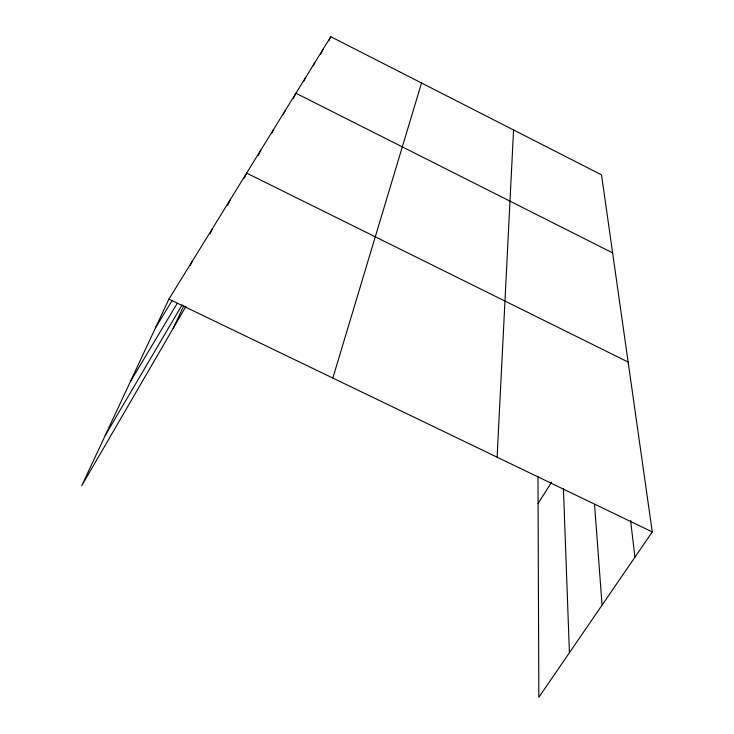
<?xml version="1.0" encoding="UTF-8"?>
<svg xmlns="http://www.w3.org/2000/svg" width="734" height="734" viewBox="0 0 734 734"><rect width="100%" height="100%" fill="white"/><g stroke="black" fill="none" stroke-linecap="round" stroke-linejoin="round"><path stroke-width="1.1" d="M497.111 457.19L513.561 129.964M332.823 378.056L421.518 82.997M537.967 476.357L538.848 697.3L652.269 531.93L601.531 174.857L330.795 36.7L168.921 299.105L81.731 485.715L186.032 306.206M190.143 265.662L192.033 261.634M209.97 233.788L212.401 228.623M227.577 205.465L230.485 199.309M173.096 328.474L183.821 305.821M244.22 178.224L246.642 173.105L628.139 362.064M258.34 155.333L260.772 150.204M271.617 133.57L273.58 129.441M283.352 114.504L285.242 110.54M293.517 98.264L295.912 93.246L612.624 252.891M303.757 81.446L305.702 77.373M313.317 65.693L314.721 62.748M320.657 54.243L323.061 49.233M328.823 40.81L330.795 36.7M105.191 435.51L182.142 304.83M130.267 381.827L177.142 303.509M155.553 327.722L172.169 300.481M538.068 503.451L551.546 482.293M168.921 299.105L652.269 531.93M630.589 520.434L634.91 557.234M594.549 504.552L602.063 605.128M563.437 488.743L569.419 652.728"/></g></svg>
